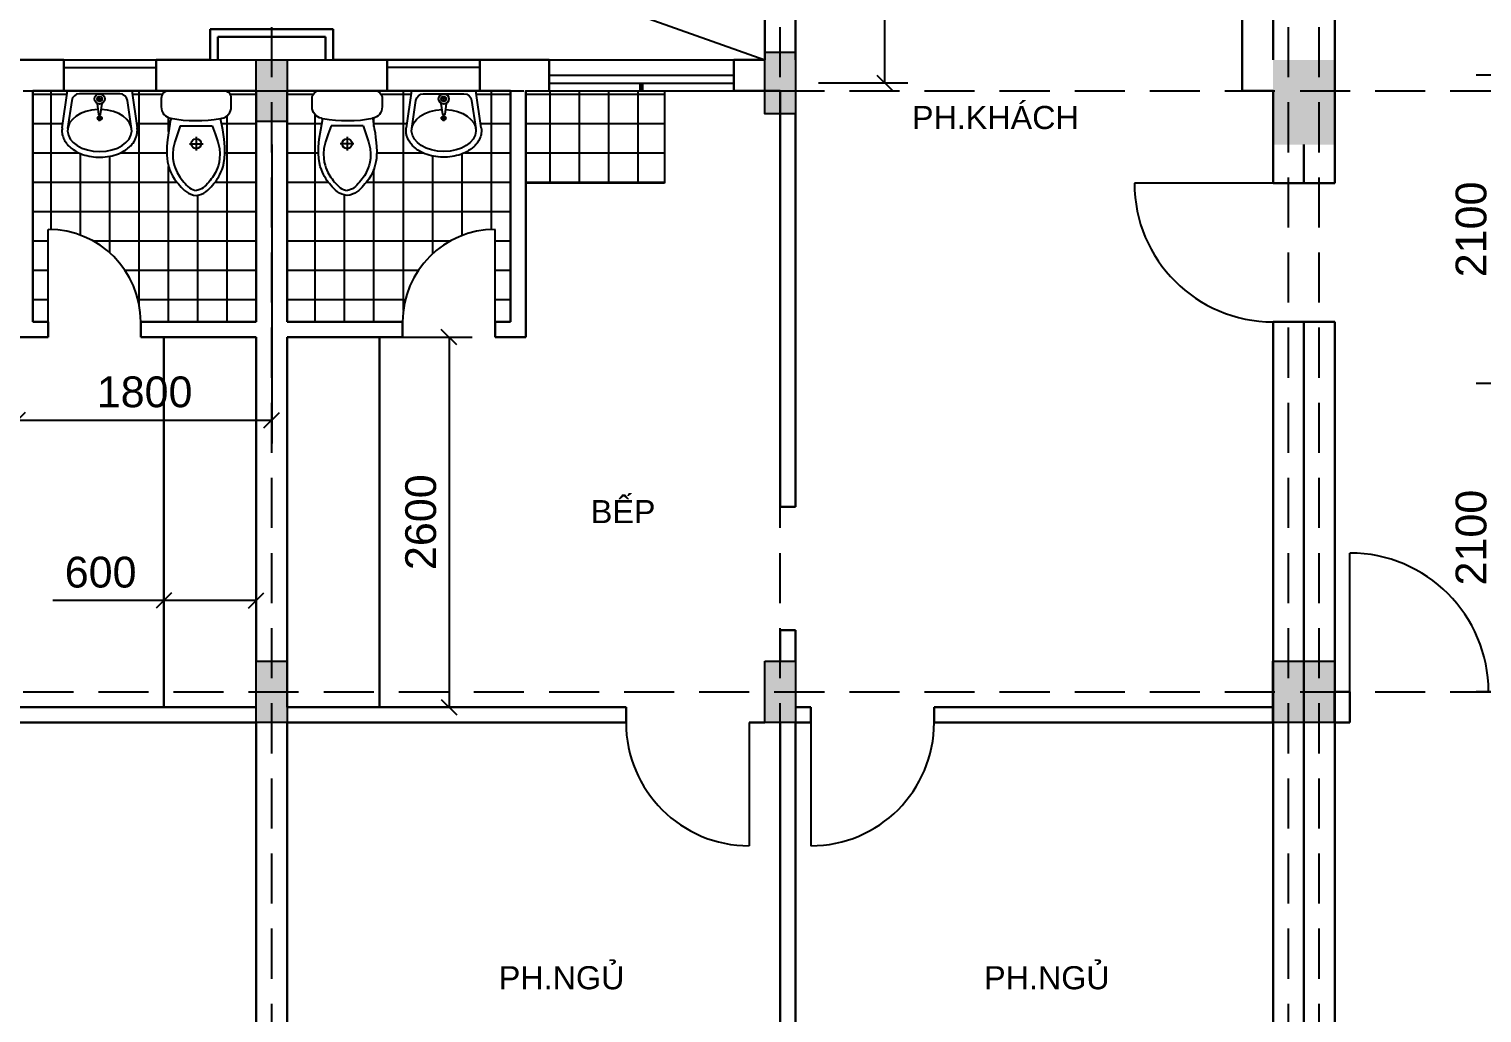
# Model space of a CAD drawing. Extents: x -100 to 171306, y -3236 to 60448.
# Drawn here: x 23669 to 33100, y 38614 to 44999 of the extents above; entities that cross this region are included whole.
import ezdxf

# ---------------------------------------------------------------- set-up
doc = ezdxf.new("R2010")
doc.units = 0
doc.header["$LTSCALE"] = 1300
doc.linetypes.add('HIDDEN', pattern=[0.375, 0.25, -0.125])
doc.layers.get('0').update_dxf_attribs({"linetype": 'CONTINUOUS'})
doc.layers.get('DEFPOINTS').update_dxf_attribs({"linetype": 'CONTINUOUS'})
for name, color, linetype in [('BAO', 3, 'CONTINUOUS'), ('COT', 1, 'CONTINUOUS'), ('CUA', 4, 'CONTINUOUS'), ('HATCH', 5, 'CONTINUOUS'), ('RANH', 2, 'CONTINUOUS'), ('TBI', 2, 'CONTINUOUS'), ('TEXT', 7, 'CONTINUOUS'), ('TIM', 6, 'CONTINUOUS')]:
    doc.layers.add(name, color=color, linetype=linetype)
doc.layers.add('TUONG', color=3, linetype='CONTINUOUS', lineweight=30)
doc.styles.add('VN', font='VHELVEN.TTF')
doc.styles.add('VNI-HELVE', font='VHELVEN.TTF')
doc.dimstyles.new('DIM100S', dxfattribs={"dimscale": 0, "dimtxt": 200, "dimasz": 100, "dimexe": 150, "dimexo": 150, "dimgap": 80, "dimtad": 1, "dimdec": 0, "dimrnd": 50, "dimzin": 0, "dimdsep": 46, "dimtxsty": 'VNI-HELVE', "dimblk1": 'OBLIQUE', "dimblk2": 'OBLIQUE', "dimsah": 1, "dimcen": 0, "dimclrd": 6, "dimclre": 6, "dimclrt": 6, "dimadec": 0, "dimazin": 0, "dimtfac": 1, "dimtdec": 0, "dimtmove": 0, "dimatfit": 3, "dimfxl": 1, "dimtolj": 1, "dimtzin": 0, "dimarcsym": 0})

# ---------------------------------------------------------------- blocks, each defined once
blk = doc.blocks.new('PN')
at = {"layer": 'TEXT', "style": 'VN'}
blk.add_text('PH.NGUÛ', height=150, dxfattribs=at).set_placement((-475.6, -53.5))
blk = doc.blocks.new('B')
at = {"layer": 'TEXT', "style": 'VN'}
blk.add_text('BEÁP', height=150, dxfattribs=at).set_placement((-234.1, -122.9))
blk = doc.blocks.new('PK')
at = {"layer": 'TEXT', "style": 'VN'}
blk.add_text('PH.KHAÙCH', height=150, dxfattribs=at).set_placement((-539.3, -87.2))
blk = doc.blocks.new('S12B')
at = {"layer": 'CUA', "color": 4, "linetype": 'Continuous'}
for p, q in [((-600, 100), (600, 100)), ((-600, 50), (600, 50)), ((-600, 0), (600, 0)), ((-600, -100), (600, -100))]:
    blk.add_line(p, q, dxfattribs=at)
at = {"layer": 'CUA', "color": 4, "linetype": 'Continuous', "const_width": 30}
blk.add_lwpolyline([(0, 50), (0, 100)], dxfattribs=at)
blk = doc.blocks.new('_OBLIQUE')
at = {"color": 0, "linetype": 'ByBlock'}
blk.add_line((-0.5, -0.5), (0.5, 0.5), dxfattribs=at)
blk = doc.blocks.new('*D128')
at = {"color": 6, "linetype": 'ByBlock', "transparency": 16777216}
for p, q in [((25244.1, 44249.3), (25244.1, 42310.3)), ((23594.1, 42698.6), (23594.1, 42310.3)), ((23594.1, 42460.3), (25244.1, 42460.3))]:
    blk.add_line(p, q, dxfattribs=at)
at = {"layer": 'DEFPOINTS', "color": 0, "linetype": 'ByBlock', "transparency": 16777216}
for p in [(25244.1, 44399.3), (23594.1, 42848.6), (25244.1, 42460.3)]:
    blk.add_point(p, dxfattribs=at)
at = {"color": 6, "linetype": 'ByBlock', "transparency": 16777216, "xscale": 100, "yscale": 100, "zscale": 100, "rotation": 180}
blk.add_blockref('_OBLIQUE', (23594.1, 42460.3), dxfattribs=at)
at = {"color": 6, "linetype": 'ByBlock', "transparency": 16777216, "xscale": 100, "yscale": 100, "zscale": 100}
blk.add_blockref('_OBLIQUE', (25244.1, 42460.3), dxfattribs=at)
at = {"color": 6, "linetype": 'ByBlock', "transparency": 16777216, "insert": (24419.1, 42643.1), "char_height": 200, "attachment_point": 5, "style": 'VNI-HELVE'}
blk.add_mtext('\\A1;1800', dxfattribs=at)
blk = doc.blocks.new('*D129')
at = {"color": 6, "linetype": 'ByBlock', "transparency": 16777216}
for p, q in [((26094.1, 42998.6), (26545.2, 42998.6)), ((26395.2, 42998.6), (26395.2, 40598.6)), ((26094.1, 40598.6), (26545.2, 40598.6))]:
    blk.add_line(p, q, dxfattribs=at)
at = {"layer": 'DEFPOINTS', "color": 0, "linetype": 'ByBlock', "transparency": 16777216}
for p in [(25944.1, 42998.6), (25944.1, 40598.6), (26395.2, 40598.6)]:
    blk.add_point(p, dxfattribs=at)
at = {"color": 6, "linetype": 'ByBlock', "transparency": 16777216, "xscale": 100, "yscale": 100, "zscale": 100}
for p, rotation in [((26395.2, 42998.6), 90), ((26395.2, 40598.6), 270)]:
    blk.add_blockref('_OBLIQUE', p, dxfattribs=dict(at, rotation=rotation))
at = {"color": 6, "linetype": 'ByBlock', "transparency": 16777216, "insert": (26212.4, 41798.6), "char_height": 200, "attachment_point": 5, "rotation": 90, "style": 'VNI-HELVE'}
blk.add_mtext('\\A1;2600', dxfattribs=at)
blk = doc.blocks.new('*D130')
at = {"color": 6, "linetype": 'ByBlock', "transparency": 16777216}
for p, q in [((24544.1, 40748.6), (24544.1, 41440.3)), ((25144.1, 40748.6), (25144.1, 41440.3)), ((24544.1, 41290.3), (23823.3, 41290.3)), ((25144.1, 41290.3), (24544.1, 41290.3))]:
    blk.add_line(p, q, dxfattribs=at)
at = {"layer": 'DEFPOINTS', "color": 0, "linetype": 'ByBlock', "transparency": 16777216}
for p in [(24544.1, 41290.3), (24544.1, 40598.6), (25144.1, 40598.6)]:
    blk.add_point(p, dxfattribs=at)
at = {"color": 6, "linetype": 'ByBlock', "transparency": 16777216, "xscale": 100, "yscale": 100, "zscale": 100, "rotation": 180}
blk.add_blockref('_OBLIQUE', (24544.1, 41290.3), dxfattribs=at)
at = {"color": 6, "linetype": 'ByBlock', "transparency": 16777216, "xscale": 100, "yscale": 100, "zscale": 100}
blk.add_blockref('_OBLIQUE', (25144.1, 41290.3), dxfattribs=at)
at = {"color": 6, "linetype": 'ByBlock', "transparency": 16777216, "insert": (24133.7, 41473.1), "char_height": 200, "attachment_point": 5, "style": 'VNI-HELVE'}
blk.add_mtext('\\A1;600', dxfattribs=at)
blk = doc.blocks.new('*D131')
at = {"color": 6, "linetype": 'ByBlock', "transparency": 16777216}
for p, q in [((28594.1, 46598.6), (29372.9, 46598.6)), ((29222.9, 46598.6), (29222.9, 44648.9)), ((28794.1, 44648.9), (29372.9, 44648.9))]:
    blk.add_line(p, q, dxfattribs=at)
at = {"layer": 'DEFPOINTS', "color": 0, "linetype": 'ByBlock', "transparency": 16777216}
for p in [(28444.1, 46598.6), (28644.1, 44648.9), (29222.9, 44648.9)]:
    blk.add_point(p, dxfattribs=at)
at = {"color": 6, "linetype": 'ByBlock', "transparency": 16777216, "xscale": 100, "yscale": 100, "zscale": 100}
for p, rotation in [((29222.9, 46598.6), 90), ((29222.9, 44648.9), 270)]:
    blk.add_blockref('_OBLIQUE', p, dxfattribs=dict(at, rotation=rotation))
at = {"color": 6, "linetype": 'ByBlock', "transparency": 16777216, "insert": (29040.1, 45623.8), "char_height": 200, "attachment_point": 5, "rotation": 90, "style": 'VNI-HELVE'}
blk.add_mtext('\\A1;2000', dxfattribs=at)
blk = doc.blocks.new('*D145')
at = {"color": 6, "linetype": 'ByBlock', "transparency": 16777216}
for p, q in [((33843.8, 42698.6), (33063.3, 42698.6)), ((33213.3, 42698.6), (33213.3, 40698.6)), ((34794.1, 40698.6), (33063.3, 40698.6))]:
    blk.add_line(p, q, dxfattribs=at)
at = {"layer": 'DEFPOINTS', "color": 0, "linetype": 'ByBlock', "transparency": 16777216}
for p in [(33993.8, 42698.6), (33213.3, 40698.6), (34944.1, 40698.6)]:
    blk.add_point(p, dxfattribs=at)
at = {"color": 6, "linetype": 'ByBlock', "transparency": 16777216, "xscale": 100, "yscale": 100, "zscale": 100}
for p, rotation in [((33213.3, 42698.6), 90), ((33213.3, 40698.6), 270)]:
    blk.add_blockref('_OBLIQUE', p, dxfattribs=dict(at, rotation=rotation))
at = {"color": 6, "linetype": 'ByBlock', "transparency": 16777216, "insert": (33030.5, 41698.6), "char_height": 200, "attachment_point": 5, "rotation": 90, "style": 'VNI-HELVE'}
blk.add_mtext('\\A1;2100', dxfattribs=at)
blk = doc.blocks.new('*D180')
at = {"color": 6, "linetype": 'ByBlock', "transparency": 16777216}
for p, q in [((34144.2, 46198.6), (33063.3, 46198.6)), ((33213.3, 46198.6), (33213.3, 44698.6)), ((33993.8, 44698.6), (33063.3, 44698.6))]:
    blk.add_line(p, q, dxfattribs=at)
at = {"layer": 'DEFPOINTS', "color": 0, "linetype": 'ByBlock', "transparency": 16777216}
for p in [(34294.2, 46198.6), (33213.3, 44698.6), (34143.8, 44698.6)]:
    blk.add_point(p, dxfattribs=at)
at = {"color": 6, "linetype": 'ByBlock', "transparency": 16777216, "xscale": 100, "yscale": 100, "zscale": 100}
for p, rotation in [((33213.3, 46198.6), 90), ((33213.3, 44698.6), 270)]:
    blk.add_blockref('_OBLIQUE', p, dxfattribs=dict(at, rotation=rotation))
at = {"color": 6, "linetype": 'ByBlock', "transparency": 16777216, "insert": (33030.5, 45448.6), "char_height": 200, "attachment_point": 5, "rotation": 90, "style": 'VNI-HELVE'}
blk.add_mtext('\\A1;1500', dxfattribs=at)
blk = doc.blocks.new('*D181')
at = {"color": 6, "linetype": 'ByBlock', "transparency": 16777216}
for p, q in [((33993.8, 44698.6), (33063.3, 44698.6)), ((33213.3, 44698.6), (33213.3, 42698.6)), ((33993.8, 42698.6), (33063.3, 42698.6))]:
    blk.add_line(p, q, dxfattribs=at)
at = {"layer": 'DEFPOINTS', "color": 0, "linetype": 'ByBlock', "transparency": 16777216}
for p in [(34143.8, 44698.6), (33213.3, 42698.6), (34143.8, 42698.6)]:
    blk.add_point(p, dxfattribs=at)
at = {"color": 6, "linetype": 'ByBlock', "transparency": 16777216, "xscale": 100, "yscale": 100, "zscale": 100}
for p, rotation in [((33213.3, 44698.6), 90), ((33213.3, 42698.6), 270)]:
    blk.add_blockref('_OBLIQUE', p, dxfattribs=dict(at, rotation=rotation))
at = {"color": 6, "linetype": 'ByBlock', "transparency": 16777216, "insert": (33030.5, 43698.6), "char_height": 200, "attachment_point": 5, "rotation": 90, "style": 'VNI-HELVE'}
blk.add_mtext('\\A1;2100', dxfattribs=at)

msp = doc.modelspace()

# ---------------------------------------------------------------- hatches: boundary and pattern name
at = {"layer": 'HATCH', "linetype": 'Continuous'}
h = msp.add_hatch(dxfattribs=at)
h.set_pattern_fill('NET', color=5, scale=60, style=0)
edge = h.paths.add_edge_path()
edge.add_line((23883.9, 44358.5), (23918.8, 44598.6))
edge.add_line((23918.8, 44598.6), (24335.8, 44598.6))
edge.add_line((24335.8, 44598.6), (24370.7, 44358.5))
edge.add_spline(control_points=[(24370.7, 44358.5), (24371.5, 44353.3), (24371.9, 44348.2), (24372.2, 44335.5), (24371.7, 44327.9), (24369.3, 44313), (24367.5, 44305.6), (24362.6, 44291.3), (24359.5, 44284.3), (24351.2, 44269), (24345.7, 44260.7), (24333.1, 44245.3), (24326, 44238), (24308.8, 44222.9), (24298.3, 44215.3), (24271.3, 44199), (24254, 44191.1), (24217.6, 44178.6), (24198.3, 44174), (24158.9, 44168.2), (24138.6, 44166.9), (24098.4, 44167.9), (24078.3, 44170.2), (24039.5, 44178), (24020.8, 44183.6), (23985.6, 44198), (23969.1, 44206.8), (23946.7, 44222.5), (23939.5, 44228.2), (23926.2, 44240.4), (23920.1, 44246.9), (23909, 44260.7), (23904.1, 44268), (23897.1, 44280.6), (23894.6, 44285.7), (23890.3, 44296.1), (23888.5, 44301.5), (23885.5, 44312.4), (23884.4, 44317.9), (23882.9, 44329), (23882.5, 44334.6), (23882.5, 44340.2), (23882.5, 44340.7), (23882.5, 44341.2), (23882.6, 44347.3), (23883, 44352.9), (23883.9, 44358.5)], knot_values=[6.188041, 6.188041, 6.188041, 6.188041, 6.268833, 6.268833, 6.386716, 6.386716, 6.504598, 6.504598, 6.62248, 6.62248, 6.773358, 6.773358, 6.924236, 6.924236, 7.111411, 7.111411, 7.371536, 7.371536, 7.631661, 7.631661, 7.891786, 7.891786, 8.151911, 8.151911, 8.412037, 8.412037, 8.672162, 8.672162, 8.806062, 8.806062, 8.939963, 8.939963, 9.073864, 9.073864, 9.161592, 9.161592, 9.249321, 9.249321, 9.33705, 9.33705, 9.424778, 9.424778, 9.424778, 9.432308, 9.432308, 9.519922, 9.519922, 9.519922, 9.519922], degree=3, periodic=0)
edge = h.paths.add_edge_path()
edge.add_line((23694.1, 44598.6), (25144.1, 44598.6))
edge.add_line((25144.1, 44598.6), (25144.1, 43098.6))
edge.add_line((25144.1, 43098.6), (24394.1, 43098.6))
edge.add_arc((23794.1, 43098.6), 600, 0, 90)
edge.add_line((23794.1, 43698.6), (23794.1, 43098.6))
edge.add_line((23794.1, 43098.6), (23694.1, 43098.6))
edge.add_line((23694.1, 43098.6), (23694.1, 44598.6))
edge = h.paths.add_edge_path(flags=16)
edge.add_arc((24906.9, 44493.5), 75, 280.70925, 360)
edge.add_line((24981.9, 44493.5), (24981.9, 44548.6))
edge.add_arc((24931.9, 44548.6), 50, 0, 90)
edge.add_line((24931.9, 44598.6), (24576.9, 44598.6))
edge.add_arc((24576.9, 44548.6), 50, 90, 180)
edge.add_line((24526.9, 44548.6), (24526.9, 44493.5))
edge.add_arc((24602, 44493.6), 75, 180.00923, 260.50685)
edge.add_line((24589.6, 44419.5), (24588.5, 44413.9))
edge.add_line((24588.5, 44413.9), (24585.9, 44400.2))
edge.add_line((24585.9, 44400.2), (24582.2, 44379.8))
edge.add_line((24582.2, 44379.8), (24577.9, 44354.4))
edge.add_line((24577.9, 44354.4), (24573.4, 44325.5))
edge.add_line((24573.4, 44325.5), (24569.2, 44294.7))
edge.add_line((24569.2, 44294.7), (24565.7, 44263.5))
edge.add_line((24565.7, 44263.5), (24563.3, 44233.5))
edge.add_line((24563.3, 44233.5), (24562.4, 44205.9))
edge.add_line((24562.4, 44205.9), (24562.9, 44180.8))
edge.add_line((24562.9, 44180.8), (24564.7, 44158.1))
edge.add_line((24564.7, 44158.1), (24567.6, 44137.5))
edge.add_line((24567.6, 44137.5), (24571.5, 44118.8))
edge.add_line((24571.5, 44118.8), (24576.2, 44101.8))
edge.add_line((24576.2, 44101.8), (24581.5, 44086.3))
edge.add_line((24581.5, 44086.3), (24587.3, 44072.2))
edge.add_line((24587.3, 44072.2), (24593.5, 44059.1))
edge.add_line((24593.5, 44059.1), (24600, 44046.9))
edge.add_line((24600, 44046.9), (24606.9, 44035.5))
edge.add_line((24606.9, 44035.5), (24614.2, 44024.6))
edge.add_line((24614.2, 44024.6), (24621.9, 44014.1))
edge.add_line((24621.9, 44014.1), (24630, 44003.8))
edge.add_line((24630, 44003.8), (24638.6, 43993.6))
edge.add_line((24638.6, 43993.6), (24647.7, 43983.2))
edge.add_line((24647.7, 43983.2), (24657.3, 43972.5))
edge.add_line((24657.3, 43972.5), (24667.5, 43961.9))
edge.add_line((24667.5, 43961.9), (24678.7, 43951.7))
edge.add_line((24678.7, 43951.7), (24690.9, 43942.2))
edge.add_line((24690.9, 43942.2), (24704.4, 43933.8))
edge.add_line((24704.4, 43933.8), (24719.3, 43926.8))
edge.add_line((24719.3, 43926.8), (24736, 43921.6))
edge.add_line((24736, 43921.6), (24754.4, 43918.6))
edge.add_line((24754.4, 43918.6), (24772.9, 43921.9))
edge.add_line((24772.9, 43921.9), (24789.4, 43927.4))
edge.add_line((24789.4, 43927.4), (24804.3, 43934.6))
edge.add_line((24804.3, 43934.6), (24817.6, 43943.3))
edge.add_line((24817.6, 43943.3), (24829.7, 43953))
edge.add_line((24829.7, 43953), (24840.6, 43963.4))
edge.add_line((24840.6, 43963.4), (24850.7, 43974.2))
edge.add_line((24850.7, 43974.2), (24860.1, 43985))
edge.add_line((24860.1, 43985), (24869, 43995.6))
edge.add_line((24869, 43995.6), (24877.4, 44006.1))
edge.add_line((24877.4, 44006.1), (24885.5, 44017))
edge.add_line((24885.5, 44017), (24893.2, 44028.5))
edge.add_line((24893.2, 44028.5), (24900.7, 44040.9))
edge.add_line((24900.7, 44040.9), (24907.9, 44054.6))
edge.add_line((24907.9, 44054.6), (24914.9, 44069.9))
edge.add_line((24914.9, 44069.9), (24921.8, 44087.1))
edge.add_line((24921.8, 44087.1), (24928.5, 44106.6))
edge.add_line((24928.5, 44106.6), (24934.4, 44129.7))
edge.add_line((24934.4, 44129.7), (24938.7, 44157.7))
edge.add_line((24938.7, 44157.7), (24940.8, 44192))
edge.add_line((24940.8, 44192), (24939.8, 44233.8))
edge.add_line((24939.8, 44233.8), (24935.1, 44284.6))
edge.add_line((24935.1, 44284.6), (24926, 44345.6))
edge.add_line((24926, 44345.6), (24911.6, 44418.3))
h = msp.add_hatch(dxfattribs=at)
h.set_pattern_fill('NET', color=5, scale=60, style=0)
edge = h.paths.add_edge_path()
edge.add_line((26604.3, 44358.5), (26569.3, 44598.6))
edge.add_line((26569.3, 44598.6), (26152.3, 44598.6))
edge.add_line((26152.3, 44598.6), (26117.4, 44358.5))
edge.add_spline(control_points=[(26117.4, 44358.5), (26116.6, 44353.3), (26116.2, 44348.2), (26115.9, 44335.5), (26116.4, 44327.9), (26118.8, 44313), (26120.7, 44305.6), (26125.6, 44291.3), (26128.7, 44284.3), (26136.9, 44269), (26142.5, 44260.7), (26155, 44245.3), (26162.1, 44238), (26179.3, 44222.9), (26189.8, 44215.3), (26216.9, 44199), (26234.1, 44191.1), (26270.6, 44178.6), (26289.8, 44174), (26329.3, 44168.2), (26349.5, 44166.9), (26389.7, 44167.9), (26409.8, 44170.2), (26448.6, 44178), (26467.4, 44183.6), (26502.6, 44198), (26519, 44206.8), (26541.4, 44222.5), (26548.6, 44228.2), (26561.9, 44240.4), (26568, 44246.9), (26579.1, 44260.7), (26584.1, 44268), (26591.1, 44280.6), (26593.5, 44285.7), (26597.8, 44296.1), (26599.7, 44301.5), (26602.6, 44312.4), (26603.7, 44317.9), (26605.2, 44329), (26605.6, 44334.6), (26605.6, 44340.2), (26605.6, 44340.7), (26605.6, 44341.2), (26605.5, 44347.3), (26605.1, 44352.9), (26604.3, 44358.5)], knot_values=[6.188041, 6.188041, 6.188041, 6.188041, 6.268833, 6.268833, 6.386716, 6.386716, 6.504598, 6.504598, 6.62248, 6.62248, 6.773358, 6.773358, 6.924236, 6.924236, 7.111411, 7.111411, 7.371536, 7.371536, 7.631661, 7.631661, 7.891786, 7.891786, 8.151911, 8.151911, 8.412037, 8.412037, 8.672162, 8.672162, 8.806062, 8.806062, 8.939963, 8.939963, 9.073864, 9.073864, 9.161592, 9.161592, 9.249321, 9.249321, 9.33705, 9.33705, 9.424778, 9.424778, 9.424778, 9.432308, 9.432308, 9.519922, 9.519922, 9.519922, 9.519922], degree=3, periodic=0)
edge = h.paths.add_edge_path()
edge.add_line((26794.1, 44598.6), (25344.1, 44598.6))
edge.add_line((25344.1, 44598.6), (25344.1, 43098.6))
edge.add_line((25344.1, 43098.6), (26094.1, 43098.6))
edge.add_arc((26694.1, 43098.6), 600, 90, 180, ccw=False)
edge.add_line((26694.1, 43698.6), (26694.1, 43098.6))
edge.add_line((26694.1, 43098.6), (26794.1, 43098.6))
edge.add_line((26794.1, 43098.6), (26794.1, 44598.6))
edge = h.paths.add_edge_path(flags=16)
edge.add_arc((25581.2, 44493.5), 75, 180, 259.29075, ccw=False)
edge.add_line((25506.2, 44493.5), (25506.2, 44548.6))
edge.add_arc((25556.2, 44548.6), 50, 90, 180, ccw=False)
edge.add_line((25556.2, 44598.6), (25911.2, 44598.6))
edge.add_arc((25911.2, 44548.6), 50, 0, 90, ccw=False)
edge.add_line((25961.2, 44548.6), (25961.2, 44493.5))
edge.add_arc((25886.1, 44493.6), 75, 279.49315, 359.99077, ccw=False)
edge.add_line((25898.5, 44419.5), (25899.6, 44413.9))
edge.add_line((25899.6, 44413.9), (25902.2, 44400.2))
edge.add_line((25902.2, 44400.2), (25905.9, 44379.8))
edge.add_line((25905.9, 44379.8), (25910.2, 44354.4))
edge.add_line((25910.2, 44354.4), (25914.7, 44325.5))
edge.add_line((25914.7, 44325.5), (25918.9, 44294.7))
edge.add_line((25918.9, 44294.7), (25922.5, 44263.5))
edge.add_line((25922.5, 44263.5), (25924.8, 44233.5))
edge.add_line((25924.8, 44233.5), (25925.7, 44205.9))
edge.add_line((25925.7, 44205.9), (25925.2, 44180.8))
edge.add_line((25925.2, 44180.8), (25923.4, 44158.1))
edge.add_line((25923.4, 44158.1), (25920.5, 44137.5))
edge.add_line((25920.5, 44137.5), (25916.6, 44118.8))
edge.add_line((25916.6, 44118.8), (25912, 44101.8))
edge.add_line((25912, 44101.8), (25906.7, 44086.3))
edge.add_line((25906.7, 44086.3), (25900.8, 44072.2))
edge.add_line((25900.8, 44072.2), (25894.7, 44059.1))
edge.add_line((25894.7, 44059.1), (25888.1, 44046.9))
edge.add_line((25888.1, 44046.9), (25881.2, 44035.5))
edge.add_line((25881.2, 44035.5), (25873.9, 44024.6))
edge.add_line((25873.9, 44024.6), (25866.2, 44014.1))
edge.add_line((25866.2, 44014.1), (25858.1, 44003.8))
edge.add_line((25858.1, 44003.8), (25849.5, 43993.6))
edge.add_line((25849.5, 43993.6), (25840.4, 43983.2))
edge.add_line((25840.4, 43983.2), (25830.9, 43972.5))
edge.add_line((25830.9, 43972.5), (25820.6, 43961.9))
edge.add_line((25820.6, 43961.9), (25809.5, 43951.7))
edge.add_line((25809.5, 43951.7), (25797.3, 43942.2))
edge.add_line((25797.3, 43942.2), (25783.8, 43933.8))
edge.add_line((25783.8, 43933.8), (25768.8, 43926.8))
edge.add_line((25768.8, 43926.8), (25752.2, 43921.6))
edge.add_line((25752.2, 43921.6), (25733.7, 43918.6))
edge.add_line((25733.7, 43918.6), (25715.2, 43921.9))
edge.add_line((25715.2, 43921.9), (25698.7, 43927.4))
edge.add_line((25698.7, 43927.4), (25683.9, 43934.6))
edge.add_line((25683.9, 43934.6), (25670.5, 43943.3))
edge.add_line((25670.5, 43943.3), (25658.5, 43953))
edge.add_line((25658.5, 43953), (25647.5, 43963.4))
edge.add_line((25647.5, 43963.4), (25637.4, 43974.2))
edge.add_line((25637.4, 43974.2), (25628.1, 43985))
edge.add_line((25628.1, 43985), (25619.2, 43995.6))
edge.add_line((25619.2, 43995.6), (25610.7, 44006.1))
edge.add_line((25610.7, 44006.1), (25602.7, 44017))
edge.add_line((25602.7, 44017), (25594.9, 44028.5))
edge.add_line((25594.9, 44028.5), (25587.5, 44040.9))
edge.add_line((25587.5, 44040.9), (25580.2, 44054.6))
edge.add_line((25580.2, 44054.6), (25573.2, 44069.9))
edge.add_line((25573.2, 44069.9), (25566.3, 44087.1))
edge.add_line((25566.3, 44087.1), (25559.6, 44106.6))
edge.add_line((25559.6, 44106.6), (25553.7, 44129.7))
edge.add_line((25553.7, 44129.7), (25549.4, 44157.7))
edge.add_line((25549.4, 44157.7), (25547.3, 44192))
edge.add_line((25547.3, 44192), (25548.3, 44233.8))
edge.add_line((25548.3, 44233.8), (25553, 44284.6))
edge.add_line((25553, 44284.6), (25562.2, 44345.6))
edge.add_line((25562.2, 44345.6), (25576.5, 44418.3))
h = msp.add_hatch(dxfattribs=at)
h.set_pattern_fill('NET', color=5, scale=60, style=0)
h.paths.add_polyline_path([(27794.1, 44598.6), (26894.1, 44598.6), (26894.1, 43998.6), (27794.1, 43998.6)])

# ---------------------------------------------------------------- linework, layer by layer
at = {"layer": 'BAO', "color": 3, "linetype": 'Continuous'}
for p, q in [((18644.1, 44798.6), (25244.1, 44798.6)), ((25244.1, 44798.6), (28444.1, 44798.6))]:
    msp.add_line(p, q, dxfattribs=at)
at = {"layer": 'COT', "linetype": 'Continuous'}
for points in [[(25144.1, 44798.6), (25344.1, 44798.6), (25344.1, 44399.3), (25144.1, 44399.3)], [(28444.1, 44848.6), (28644.1, 44848.6), (28644.1, 44449.3), (28444.1, 44449.3)], [(25144.1, 40897.9), (25344.1, 40897.9), (25344.1, 40498.6), (25144.1, 40498.6)], [(28444.1, 40897.9), (28644.1, 40897.9), (28644.1, 40498.6), (28444.1, 40498.6)], [(31742.8, 40897.9), (31942.8, 40897.9), (31942.8, 40498.6), (31742.8, 40498.6)], [(31942.8, 40897.9), (32142.8, 40897.9), (32142.8, 40498.6), (31942.8, 40498.6)]]:
    msp.add_lwpolyline(points, close=True, dxfattribs=at)
for points in [[(25144.1, 44399.3), (25344.1, 44399.3), (25144.1, 44798.6), (25344.1, 44798.6)], [(28444.1, 44449.3), (28644.1, 44449.3), (28444.1, 44848.6), (28644.1, 44848.6)], [(25144.1, 40498.6), (25344.1, 40498.6), (25144.1, 40897.9), (25344.1, 40897.9)], [(28444.1, 40498.6), (28644.1, 40498.6), (28444.1, 40897.9), (28644.1, 40897.9)], [(31742.8, 40498.6), (31942.8, 40498.6), (31742.8, 40897.9), (31942.8, 40897.9)], [(31942.8, 40498.6), (32142.8, 40498.6), (31942.8, 40897.9), (32142.8, 40897.9)]]:
    msp.add_solid(points, dxfattribs=at)
at = {"layer": 'COT', "color": 1, "linetype": 'Continuous'}
for points in [[(31744.1, 44248.6), (31944.1, 44248.6), (31744.1, 44798.6), (31944.1, 44798.6)], [(31943.9, 44248.6), (32143.9, 44248.6), (31943.9, 44798.6), (32143.9, 44798.6)]]:
    msp.add_solid(points, dxfattribs=at)
at = {"layer": 'CUA', "color": 4, "linetype": 'Continuous'}
for p, q in [((18744.2, 48248.6), (28444.1, 44798.6)), ((23894.1, 44748.6), (24494.1, 44748.6)), ((26594.1, 44748.6), (25994.1, 44748.6)), ((31744.1, 43998.6), (30844.1, 43998.6)), ((23794.1, 43098.6), (23794.1, 43698.6)), ((26694.1, 43098.6), (26694.1, 43698.6)), ((32242.8, 40698.6), (32242.8, 41598.6)), ((28344.1, 40498.6), (28344.1, 39698.6)), ((28744.1, 40498.6), (28744.1, 39698.6))]:
    msp.add_line(p, q, dxfattribs=at)
for points in [[(23894.1, 44598.6), (23894.1, 44798.6), (24494.1, 44798.6), (24494.1, 44598.6)], [(26594.1, 44598.6), (26594.1, 44798.6), (25994.1, 44798.6), (25994.1, 44598.6)]]:
    msp.add_lwpolyline(points, close=True, dxfattribs=at)
for centre, radius, start, end in [((31744.1, 43998.6), 900, 180, 270), ((23794.1, 43098.6), 600, 0, 90), ((26694.1, 43098.6), 600, 90, 180), ((32242.8, 40698.6), 900, 0, 90), ((28344.1, 40498.6), 800, 180, 270), ((28744.1, 40498.6), 800, 270, 0)]:
    msp.add_arc(centre, radius, start, end, dxfattribs=at)
at = {"layer": 'RANH', "color": 2, "linetype": 'HIDDEN'}
for p, q in [((25244.1, 36398.6), (25244.1, 57559.7)), ((28544.1, 36398.6), (28544.1, 57559.7)), ((31844, 36398.6), (31844, 57559.7)), ((32044, 36398.6), (32044, 57559.7)), ((5594.1, 44598.6), (64365.3, 44598.6)), ((5594.1, 40698.3), (64365.3, 40698.3))]:
    msp.add_line(p, q, dxfattribs=at)
at = {"layer": 'TBI', "color": 4}
msp.add_line((26594.1, 44598.6), (25994.1, 44598.6), dxfattribs=at)
at = {"layer": 'TBI', "color": 2, "linetype": 'Continuous'}
for p, q in [((24108.7, 44420.4), (24147.3, 44420.4)), ((24127.3, 44401.8), (24127.3, 44440.5)), ((26379.5, 44420.4), (26340.8, 44420.4)), ((26360.8, 44401.8), (26360.8, 44440.5)), ((24650.2, 44369.6), (24858.7, 44369.6)), ((25838, 44369.6), (25629.4, 44369.6)), ((24710.3, 44254.6), (24798.6, 44254.6)), ((24754.4, 44298.8), (24754.4, 44210.5)), ((25777.8, 44254.6), (25689.6, 44254.6)), ((25733.7, 44298.8), (25733.7, 44210.5))]:
    msp.add_line(p, q, dxfattribs=at)
for points in [[(23883.9, 44358.5), (23918.8, 44598.6), (24335.8, 44598.6), (24370.7, 44358.5)], [(24108.7, 44545.4), (24147.3, 44545.4)], [(24111.1, 44516.5), (24120.9, 44443.4), (24133.7, 44443.4), (24143.5, 44516.5)], [(24127.3, 44526.8), (24127.3, 44565.5)], [(26604.3, 44358.5), (26569.3, 44598.6), (26152.3, 44598.6), (26117.4, 44358.5)], [(26379.5, 44545.4), (26340.8, 44545.4)], [(26377, 44516.5), (26367.2, 44443.4), (26354.5, 44443.4), (26344.6, 44516.5)], [(26360.8, 44526.8), (26360.8, 44565.5)], [(24650.2, 44369.6), (24632.4, 44318), (24614.7, 44266.5), (24603.9, 44223.6), (24601.8, 44188.6), (24602.8, 44159.3), (24606.2, 44135.5), (24611.2, 44115.7), (24617.1, 44098.2), (24623.4, 44082.6), (24629.8, 44068.8), (24636.2, 44056.7), (24642.8, 44045.7), (24649.6, 44035.5), (24656.9, 44025.7), (24664.8, 44015.9), (24673.2, 44005.8), (24682.1, 43995.7), (24691.1, 43986), (24700.4, 43977.1), (24710.1, 43969.3), (24720.4, 43962.6), (24731.6, 43957.2), (24743.9, 43953.1), (24754.4, 43951.2)], [(24858.7, 44369.6), (24876.5, 44318), (24894.2, 44266.5), (24905, 44223.6), (24907.1, 44188.6), (24906.1, 44159.3), (24902.7, 44135.5), (24897.7, 44115.7), (24891.8, 44098.2), (24885.5, 44082.6), (24879.1, 44068.8), (24872.7, 44056.7), (24866.1, 44045.7), (24859.3, 44035.5), (24852, 44025.7), (24844.1, 44015.9), (24835.7, 44005.8), (24826.8, 43995.7), (24817.8, 43986), (24808.5, 43977.1), (24798.8, 43969.3), (24788.5, 43962.6), (24777.3, 43957.2), (24765, 43953.1), (24754.4, 43951.2)], [(25629.4, 44369.6), (25611.7, 44318), (25594, 44266.5), (25583.1, 44223.6), (25581, 44188.6), (25582, 44159.3), (25585.4, 44135.5), (25590.4, 44115.7), (25596.4, 44098.2), (25602.7, 44082.6), (25609, 44068.8), (25615.4, 44056.7), (25622, 44045.7), (25628.9, 44035.5), (25636.1, 44025.7), (25644, 44015.9), (25652.5, 44005.8), (25661.3, 43995.7), (25670.3, 43986), (25679.6, 43977.1), (25689.4, 43969.3), (25699.7, 43962.6), (25710.8, 43957.2), (25723.2, 43953.1), (25733.7, 43951.2)], [(25838, 44369.6), (25855.7, 44318), (25873.4, 44266.5), (25884.2, 44223.6), (25886.4, 44188.6), (25885.3, 44159.3), (25881.9, 44135.5), (25876.9, 44115.7), (25871, 44098.2), (25864.7, 44082.6), (25858.3, 44068.8), (25851.9, 44056.7), (25845.4, 44045.7), (25838.5, 44035.5), (25831.2, 44025.7), (25823.4, 44015.9), (25814.9, 44005.8), (25806.1, 43995.7), (25797, 43986), (25787.7, 43977.1), (25778, 43969.3), (25767.7, 43962.6), (25756.6, 43957.2), (25744.2, 43953.1), (25733.7, 43951.2)]]:
    msp.add_lwpolyline(points, dxfattribs=at)
for points in [[(24335, 44352.3), (24308.3, 44535.8, 0.372492), (24258.8, 44578.6), (23995.8, 44578.6, 0.372492), (23946.3, 44535.8), (23919.6, 44352.3)], [(24920.9, 44419.8, 0.360469), (24981.9, 44493.5), (24981.9, 44493.5), (24981.9, 44548.6, 0.414214), (24931.9, 44598.6), (24576.9, 44598.6, 0.414214), (24526.9, 44548.6), (24526.9, 44493.5, 0.366431), (24589.6, 44419.5), (24588.5, 44413.9), (24585.9, 44400.2), (24582.2, 44379.8), (24577.9, 44354.4), (24573.4, 44325.5), (24569.2, 44294.7), (24565.7, 44263.5), (24563.3, 44233.5), (24562.4, 44205.9), (24562.9, 44180.8), (24564.7, 44158.1), (24567.6, 44137.5), (24571.5, 44118.8), (24576.2, 44101.8), (24581.5, 44086.3), (24587.3, 44072.2), (24593.5, 44059.1), (24600, 44046.9), (24606.9, 44035.5), (24614.2, 44024.6), (24621.9, 44014.1), (24630, 44003.8), (24638.6, 43993.6), (24647.7, 43983.2), (24657.3, 43972.5), (24667.5, 43961.9), (24678.7, 43951.7), (24690.9, 43942.2), (24704.4, 43933.8), (24719.3, 43926.8), (24736, 43921.6), (24754.4, 43918.6), (24772.9, 43921.9), (24789.4, 43927.4), (24804.3, 43934.6), (24817.6, 43943.3), (24829.7, 43953), (24840.6, 43963.4), (24850.7, 43974.2), (24860.1, 43985), (24869, 43995.6), (24877.4, 44006.1), (24885.5, 44017), (24893.2, 44028.5), (24900.7, 44040.9), (24907.9, 44054.6), (24914.9, 44069.9), (24921.8, 44087.1), (24928.5, 44106.6), (24934.4, 44129.7), (24938.7, 44157.7), (24940.8, 44192), (24939.8, 44233.8), (24935.1, 44284.6), (24926, 44345.6), (24911.6, 44418.3)], [(25567.2, 44419.8, -0.360469), (25506.2, 44493.5), (25506.2, 44493.5), (25506.2, 44548.6, -0.414214), (25556.2, 44598.6), (25911.2, 44598.6, -0.414214), (25961.2, 44548.6), (25961.2, 44493.5, -0.366431), (25898.5, 44419.5), (25899.6, 44413.9), (25902.2, 44400.2), (25905.9, 44379.8), (25910.2, 44354.4), (25914.7, 44325.5), (25918.9, 44294.7), (25922.5, 44263.5), (25924.8, 44233.5), (25925.7, 44205.9), (25925.2, 44180.8), (25923.4, 44158.1), (25920.5, 44137.5), (25916.6, 44118.8), (25912, 44101.8), (25906.7, 44086.3), (25900.8, 44072.2), (25894.7, 44059.1), (25888.1, 44046.9), (25881.2, 44035.5), (25873.9, 44024.6), (25866.2, 44014.1), (25858.1, 44003.8), (25849.5, 43993.6), (25840.4, 43983.2), (25830.9, 43972.5), (25820.6, 43961.9), (25809.5, 43951.7), (25797.3, 43942.2), (25783.8, 43933.8), (25768.8, 43926.8), (25752.2, 43921.6), (25733.7, 43918.6), (25715.2, 43921.9), (25698.7, 43927.4), (25683.9, 43934.6), (25670.5, 43943.3), (25658.5, 43953), (25647.5, 43963.4), (25637.4, 43974.2), (25628.1, 43985), (25619.2, 43995.6), (25610.7, 44006.1), (25602.7, 44017), (25594.9, 44028.5), (25587.5, 44040.9), (25580.2, 44054.6), (25573.2, 44069.9), (25566.3, 44087.1), (25559.6, 44106.6), (25553.7, 44129.7), (25549.4, 44157.7), (25547.3, 44192), (25548.3, 44233.8), (25553, 44284.6), (25562.2, 44345.6), (25576.5, 44418.3)], [(26153.1, 44352.3), (26179.8, 44535.8, -0.372492), (26229.3, 44578.6), (26492.3, 44578.6, -0.372492), (26541.8, 44535.8), (26568.5, 44352.3)]]:
    msp.add_lwpolyline(points, format="xyb", dxfattribs=at)
at = {"layer": 'TBI', "color": 3}
msp.add_lwpolyline([(27794.1, 43998.6), (26894.1, 43998.6), (26894.1, 44598.6), (27794.1, 44598.6)], close=True, dxfattribs=at)
at = {"layer": 'TBI', "color": 2, "linetype": 'Continuous'}
for centre, radius in [((24127.3, 44545.4), 33.2), ((24127.3, 44545.4), 16.3), ((26360.8, 44545.4), 33.2), ((26360.8, 44545.4), 16.3), ((24127.3, 44420.4), 13.4), ((26360.8, 44420.4), 13.4), ((24754.4, 44254.6), 32.4), ((25733.7, 44254.6), 32.4)]:
    msp.add_circle(centre, radius, dxfattribs=at)
for centre, radius, start, end in [((24754.4, 45299.9), 895.7, 259.29075, 280.10589), ((24900.1, 44515), 97.4, 276.78124, 282.33452), ((25588, 44515), 97.4, 257.66548, 263.21876), ((25733.7, 45299.9), 895.7, 259.89411, 280.70925)]:
    msp.add_arc(centre, radius, start, end, dxfattribs=at)
msp.add_ellipse((24127.3, 44340.2), major_axis=(-208.5, 0), ratio=0.655373, start_param=4.764386, end_param=10.943578, dxfattribs=at)
at = {"layer": 'TBI', "color": 2, "linetype": 'Continuous', "extrusion": (0, 0, -1)}
msp.add_ellipse((26360.8, 44340.2), major_axis=(208.5, 0), ratio=0.655373, start_param=-1.5188, end_param=4.660392, dxfattribs=at)
at = {"layer": 'TBI', "color": 2, "linetype": 'Continuous'}
for points in [[(23883.9, 44358.5), (23883, 44352.9), (23882.6, 44347.3), (23882.5, 44341.2), (23882.5, 44340.7), (23882.5, 44340.2), (23882.5, 44334.6), (23882.9, 44329), (23884.4, 44317.9), (23885.5, 44312.4), (23888.5, 44301.5), (23890.3, 44296.1), (23894.6, 44285.7), (23897.1, 44280.6), (23904.1, 44268), (23909, 44260.7), (23920.1, 44246.9), (23926.2, 44240.4), (23939.5, 44228.2), (23946.7, 44222.5), (23969.1, 44206.8), (23985.6, 44198), (24020.8, 44183.6), (24039.5, 44178), (24078.3, 44170.2), (24098.4, 44167.9), (24138.6, 44166.9), (24158.9, 44168.2), (24198.3, 44174), (24217.6, 44178.6), (24254, 44191.1), (24271.3, 44199), (24298.3, 44215.3), (24308.8, 44222.9), (24326, 44238), (24333.1, 44245.3), (24345.7, 44260.7), (24351.2, 44269), (24359.5, 44284.3), (24362.6, 44291.3), (24367.5, 44305.6), (24369.3, 44313), (24371.7, 44327.9), (24372.2, 44335.5), (24371.9, 44348.2), (24371.5, 44353.3), (24370.7, 44358.5)], [(26604.3, 44358.5), (26605.1, 44352.9), (26605.5, 44347.3), (26605.6, 44341.2), (26605.6, 44340.7), (26605.6, 44340.2), (26605.6, 44334.6), (26605.2, 44329), (26603.7, 44317.9), (26602.6, 44312.4), (26599.7, 44301.5), (26597.8, 44296.1), (26593.5, 44285.7), (26591.1, 44280.6), (26584.1, 44268), (26579.1, 44260.7), (26568, 44246.9), (26561.9, 44240.4), (26548.6, 44228.2), (26541.4, 44222.5), (26519, 44206.8), (26502.6, 44198), (26467.4, 44183.6), (26448.6, 44178), (26409.8, 44170.2), (26389.7, 44167.9), (26349.5, 44166.9), (26329.3, 44168.2), (26289.8, 44174), (26270.6, 44178.6), (26234.1, 44191.1), (26216.9, 44199), (26189.8, 44215.3), (26179.3, 44222.9), (26162.1, 44238), (26155, 44245.3), (26142.5, 44260.7), (26136.9, 44269), (26128.7, 44284.3), (26125.6, 44291.3), (26120.7, 44305.6), (26118.8, 44313), (26116.4, 44327.9), (26115.9, 44335.5), (26116.2, 44348.2), (26116.6, 44353.3), (26117.4, 44358.5)]]:
    msp.add_open_spline(points, degree=3, knots=[6.188041, 6.188041, 6.188041, 6.188041, 6.275655, 6.275655, 6.283185, 6.283185, 6.283185, 6.370914, 6.370914, 6.458643, 6.458643, 6.546371, 6.546371, 6.6341, 6.6341, 6.768, 6.768, 6.901901, 6.901901, 7.035802, 7.035802, 7.295927, 7.295927, 7.556052, 7.556052, 7.816177, 7.816177, 8.076302, 8.076302, 8.336427, 8.336427, 8.596553, 8.596553, 8.783728, 8.783728, 8.934606, 8.934606, 9.085483, 9.085483, 9.203366, 9.203366, 9.321248, 9.321248, 9.43913, 9.43913, 9.519922, 9.519922, 9.519922, 9.519922], dxfattribs=at)
at = {"layer": 'TUONG', "color": 3, "linetype": 'ByBlock'}
for p, q in [((32144.1, 43998.6), (32144.1, 49198.6)), ((27044.1, 44798.6), (27044.1, 44598.6)), ((28244.1, 44798.6), (28244.1, 44598.6)), ((32144.1, 43998.6), (31744.1, 43998.6)), ((32144.1, 43098.6), (31744.1, 43098.6)), ((32144.1, 40498.6), (32144.1, 43098.6)), ((32242.8, 40698.6), (32142.8, 40698.6))]:
    msp.add_line(p, q, dxfattribs=at)
at = {"layer": 'TUONG', "color": 3}
for p, q in [((28444.1, 44798.6), (28444.1, 46498.6)), ((31544.3, 46498.6), (31544.3, 44598.6)), ((31744.3, 44798.6), (31744.3, 46497.5)), ((28644.1, 45098.6), (28644.1, 44798.6)), ((28444.1, 44998.6), (28444.1, 44798.6)), ((23594.1, 44798.6), (23894.1, 44798.6)), ((23894.1, 44598.6), (23894.1, 44798.6)), ((24494.1, 44798.6), (24844.1, 44798.6)), ((24494.1, 44598.6), (24494.1, 44798.6)), ((25994.1, 44798.6), (25644.1, 44798.6)), ((25994.1, 44598.6), (25994.1, 44798.6)), ((26594.1, 44598.6), (26594.1, 44798.6)), ((26894.1, 44798.6), (26594.1, 44798.6)), ((27044.1, 44798.6), (26894.1, 44798.6)), ((28444.1, 44798.6), (28244.1, 44798.6)), ((32144.1, 44798.6), (32144.1, 43998.6)), ((23694.1, 44598.6), (23694.1, 43098.6)), ((23694.1, 44598.6), (25144.1, 44598.6)), ((25144.1, 44598.6), (25144.1, 43098.6)), ((25344.1, 44598.6), (25344.1, 43098.6)), ((26794.1, 44598.6), (25344.1, 44598.6)), ((26794.1, 44598.6), (26794.1, 43098.6)), ((26894.1, 44598.6), (26894.1, 43098.6)), ((28544.1, 44598.6), (28244.1, 44598.6)), ((28544.1, 41898.6), (28544.1, 44598.6)), ((31744.1, 44598.6), (31544.3, 44598.6)), ((31744.1, 43998.6), (31744.1, 44598.6)), ((28644.1, 44449.3), (28644.1, 42998.6)), ((23694.1, 43098.6), (23794.1, 43098.6)), ((23794.1, 43098.6), (23794.1, 42998.6)), ((24394.1, 43098.6), (24394.1, 42998.6)), ((24394.1, 43098.6), (25144.1, 43098.6)), ((26094.1, 43098.6), (25344.1, 43098.6)), ((26094.1, 43098.6), (26094.1, 42998.6)), ((26794.1, 43098.6), (26694.1, 43098.6)), ((26694.1, 43098.6), (26694.1, 42998.6)), ((26894.1, 43098.6), (26894.1, 42998.6)), ((26894.1, 43098.6), (26894.1, 43098.6)), ((31744.1, 36598.6), (31744.1, 43098.6)), ((31944.1, 36598.6), (31944.1, 43098.6)), ((32144.1, 43098.6), (32144.1, 41198.6)), ((23594.1, 42998.6), (23794.1, 42998.6)), ((24394.1, 42998.6), (25144.1, 42998.6)), ((24544.1, 40598.6), (24544.1, 42998.6)), ((25144.1, 41098.6), (25144.1, 42998.6)), ((25144.1, 42998.6), (25144.1, 40897.9)), ((26094.1, 42998.6), (25344.1, 42998.6)), ((25344.1, 42998.6), (25344.1, 41098.6)), ((25344.1, 40598.6), (25344.1, 42998.6)), ((25944.1, 40598.6), (25944.1, 42998.6)), ((26894.1, 42998.6), (26694.1, 42998.6)), ((26894.1, 42998.6), (26894.1, 42998.6)), ((26894.1, 42998.6), (26894.1, 42998.6)), ((28644.1, 41898.6), (28644.1, 42998.6)), ((28644.1, 41898.6), (28544.1, 41898.6)), ((28644.1, 41098.6), (28544.1, 41098.6)), ((28544.1, 40897.9), (28544.1, 41098.6)), ((28644.1, 40897.9), (28644.1, 41098.6)), ((31744.1, 40848.6), (31744.1, 40848.6)), ((31944.1, 40848.6), (31944.1, 40848.6)), ((31942.8, 40698.6), (31942.8, 40498.6)), ((32142.8, 40698.6), (32142.8, 40498.6)), ((32242.8, 40698.6), (32142.8, 40698.6)), ((32242.8, 40698.6), (32242.8, 40498.6)), ((22944.1, 40598.6), (25144.1, 40598.6)), ((22944.1, 40598.6), (25144.1, 40598.6)), ((27544.1, 40598.6), (25344.1, 40598.6)), ((27544.1, 40598.6), (25344.1, 40598.6)), ((27544.1, 40598.6), (27544.1, 40498.6)), ((28744.1, 40598.6), (28644.1, 40598.6)), ((28744.1, 40598.6), (28744.1, 40498.6)), ((31744.1, 40598.6), (29544.1, 40598.6)), ((29544.1, 40598.6), (29544.1, 40498.6)), ((25144.1, 40498.6), (22944.1, 40498.6)), ((25144.1, 40498.6), (25144.1, 36398.6)), ((25344.1, 40498.6), (27544.1, 40498.6)), ((25344.1, 40498.6), (25344.1, 36598.6)), ((28544.1, 40498.6), (28544.1, 36598.6)), ((28644.1, 36598.6), (28644.1, 40498.6)), ((28744.1, 40498.6), (28644.1, 40498.6)), ((31744.1, 40498.6), (29544.1, 40498.6)), ((32242.8, 40498.6), (32142.8, 40498.6)), ((32144.1, 40498.6), (32144.1, 38898.6)), ((32144.1, 40498.6), (32144.1, 37198.6))]:
    msp.add_line(p, q, dxfattribs=at)
at = {"layer": 'TUONG', "color": 4, "linetype": 'Continuous'}
for p, q in [((24844.1, 44998.6), (25644.1, 44998.6)), ((24844.1, 44998.6), (24844.1, 44798.6)), ((25644.1, 44998.6), (25644.1, 44798.6)), ((24894.1, 44948.6), (25594.1, 44948.6)), ((24894.1, 44948.6), (24894.1, 44798.6)), ((25594.1, 44948.6), (25594.1, 44798.6))]:
    msp.add_line(p, q, dxfattribs=at)
at = {"layer": 'TUONG', "color": 3, "linetype": 'Continuous'}
msp.add_line((28344.1, 40498.6), (28444.1, 40498.6), dxfattribs=at)
msp.add_lwpolyline([(31943.9, 44248.6), (31943.9, 43998.6)], dxfattribs=at)

# ---------------------------------------------------------------- block references
at = {"layer": 'CUA', "color": 4, "linetype": 'Continuous', "xscale": -1, "rotation": 180}
msp.add_blockref('S12B', (27644.1, 44698.6), dxfattribs=at)
at = {"layer": 'TEXT', "color": 7, "linetype": 'Continuous'}
msp.add_blockref('B', (27549.8, 41915.3), dxfattribs=at)
at = {"layer": 'TEXT', "color": 7}
for p in [(27194.1, 38821.1), (30344.1, 38821.1)]:
    msp.add_blockref('PN', p, dxfattribs=at)
at = {"layer": 'TUONG', "color": 5}
msp.add_blockref('PK', (29939.8, 44437), dxfattribs=at)

# ---------------------------------------------------------------- dimensions: what is measured, and where the dimension line sits
at = {"layer": 'TIM', "color": 6, "linetype": 'Continuous'}
for base, p1, p2, text, picture, middle in [((29222.9, 44648.9), (28444.1, 46598.6), (28644.1, 44648.9), '2000', '*D131', (29040.1, 45623.8)), ((33213.3, 42698.6), (34143.8, 44698.6), (34143.8, 42698.6), '2100', '*D181', (33030.5, 43698.6)), ((26395.2, 40598.6), (25944.1, 42998.6), (25944.1, 40598.6), '2600', '*D129', (26212.4, 41798.6)), ((33213.3, 40698.6), (33993.8, 42698.6), (34944.1, 40698.6), '2100', '*D145', (33030.5, 41698.6))]:
    dim = msp.add_linear_dim(base=base, p1=p1, p2=p2, angle=90, text=text, dimstyle='DIM100S', override={"dimscale": 1}, dxfattribs=at)
    dim.commit()
    dim.dimension.update_dxf_attribs({"geometry": picture, "text_midpoint": middle})
dim = msp.add_linear_dim(base=(33213.3, 44698.6), p1=(34294.2, 46198.6), p2=(34143.8, 44698.6), angle=90, dimstyle='DIM100S', override={"dimscale": 1}, dxfattribs=at)
dim.commit()
dim.dimension.update_dxf_attribs({"geometry": '*D180', "text_midpoint": (33030.5, 45448.6)})
dim = msp.add_linear_dim(base=(25244.1, 42460.3), p1=(23594.1, 42848.6), p2=(25244.1, 44399.3), text='1800', dimstyle='DIM100S', override={"dimscale": 1}, dxfattribs=at)
dim.commit()
dim.dimension.update_dxf_attribs({"geometry": '*D128', "text_midpoint": (24419.1, 42643.1)})
dim = msp.add_linear_dim(base=(24544.1, 41290.3), p1=(25144.1, 40598.6), p2=(24544.1, 40598.6), dimstyle='DIM100S', override={"dimscale": 1}, dxfattribs=at)
dim.commit()
dim.dimension.update_dxf_attribs({"geometry": '*D130', "text_midpoint": (24133.7, 41473.1)})

doc.saveas('drawing.dxf')
